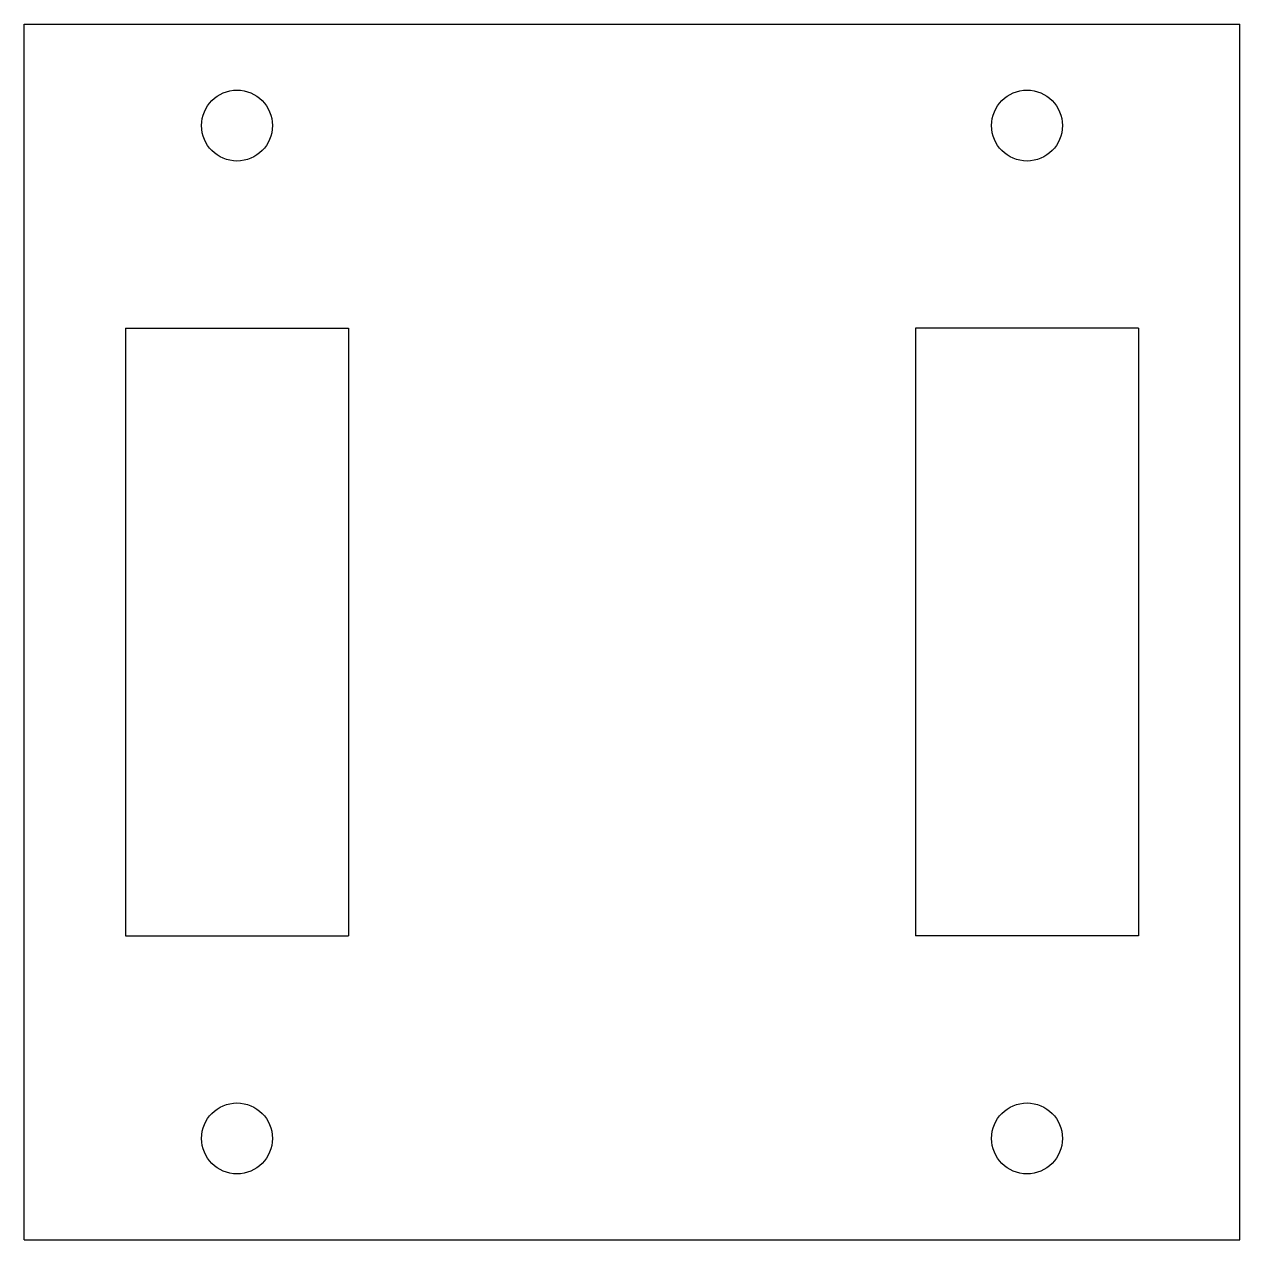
# Model space of a CAD drawing. Header units: millimetres. Extents: x 0 to 60, y 0 to 60.
import ezdxf

# ---------------------------------------------------------------- set-up
doc = ezdxf.new("R2010")
doc.units = ezdxf.units.MM

msp = doc.modelspace()

# ---------------------------------------------------------------- linework, layer by layer
at = {"color": 7, "linetype": 'Continuous'}
for p, q in [((0, 0), (0, 60)), ((0, 60), (60, 60)), ((60, 0), (60, 60)), ((5, 45), (16, 45)), ((5, 45), (5, 15)), ((16, 45), (16, 15)), ((55, 45), (44, 45)), ((44, 45), (44, 15)), ((55, 45), (55, 15)), ((5, 15), (16, 15)), ((55, 15), (44, 15)), ((0, 0), (60, 0))]:
    msp.add_line(p, q, dxfattribs=at)
for centre in [(10.5, 55), (49.5, 55), (10.5, 5), (49.5, 5)]:
    msp.add_circle(centre, 1.75, dxfattribs=at)

doc.saveas('drawing.dxf')
